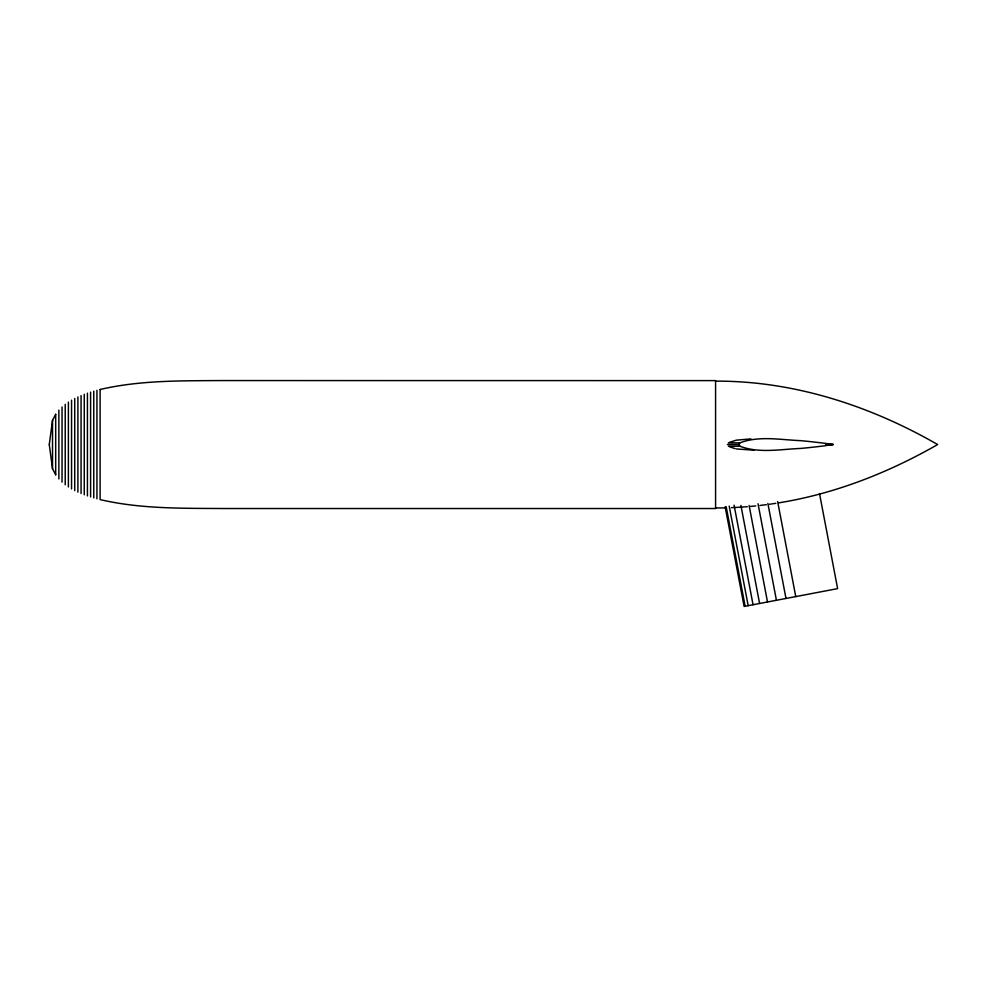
<?xml version="1.0" encoding="UTF-8"?>
<svg xmlns="http://www.w3.org/2000/svg" width="987" height="987" viewBox="0 0 987 987"><rect width="100%" height="100%" fill="white"/><g stroke="black" fill="none" stroke-linecap="round" stroke-linejoin="round"><path stroke-width="1.48" d="M49.35 444.014L52.521 420.376L55.691 414.343M727.357 444.545L738.868 444.545L739.905 442.855C759.102 435.526 780.581 439.844 800.593 440.646A714.28 707.716 -90 0 1 824.17 443.225L833.176 444.421L824.17 445.865A714.28 707.716 -90 0 1 800.593 448.443C780.581 449.245 759.102 453.564 739.905 446.235L728.394 446.235M729.405 442.361L736.364 440.165L750.934 438.894M100.106 389.495C139.562 380.254 180.399 380.846 220.669 380.563L715.575 380.612L715.575 508.527L223.839 508.527C182.521 508.243 140.598 509.058 100.106 499.595L100.106 389.458M779.027 502.815C835.002 493.722 888.559 472.65 937.65 444.545C870.349 405.805 793.745 380.772 715.575 381.142M772.685 503.802L775.856 503.321M769.502 504.258L771.624 503.95M766.331 504.678L759.99 505.455M755.758 505.912L750.478 506.43M745.185 506.862L747.295 506.701M744.124 506.948L731.441 507.676M725.087 507.886L715.575 507.96M728.394 442.855L739.905 442.855M825.971 444.421L833.176 444.421M825.971 444.668L833.176 444.668M753.932 450.208L736.364 448.925M735.13 448.629L729.405 446.729M738.868 444.545L739.905 446.235M55.691 474.747L52.521 468.726L49.35 445.075M819.518 493.574L837.618 588.622L744.124 606.437L725.161 506.862M777.657 501.544L795.756 596.604M767.874 503.407L785.985 598.455M758.028 503.715L776.424 600.281M749.108 505.418L767.504 601.984M740.916 505.418L759.595 603.489M734.081 505.159L753.056 604.735M729.196 506.084L748.171 605.66M726.173 506.664L745.148 606.24M96.936 390.272L96.936 498.817M93.765 391.16L93.765 497.929M90.594 392.11L90.594 496.979M87.424 393.159L87.424 495.93M84.253 394.294L84.253 494.795M81.07 395.553L81.07 493.549M77.899 396.922L77.899 492.168M74.728 398.452L74.728 490.638M71.557 400.167L71.557 488.923M68.387 402.104L68.387 486.986M65.216 404.337L65.216 484.765M62.045 406.952L62.045 482.137M58.862 410.136L58.862 478.954M55.691 414.244L55.691 474.858M52.521 420.24L52.521 468.85M49.35 444.15L49.35 444.952"/></g></svg>
